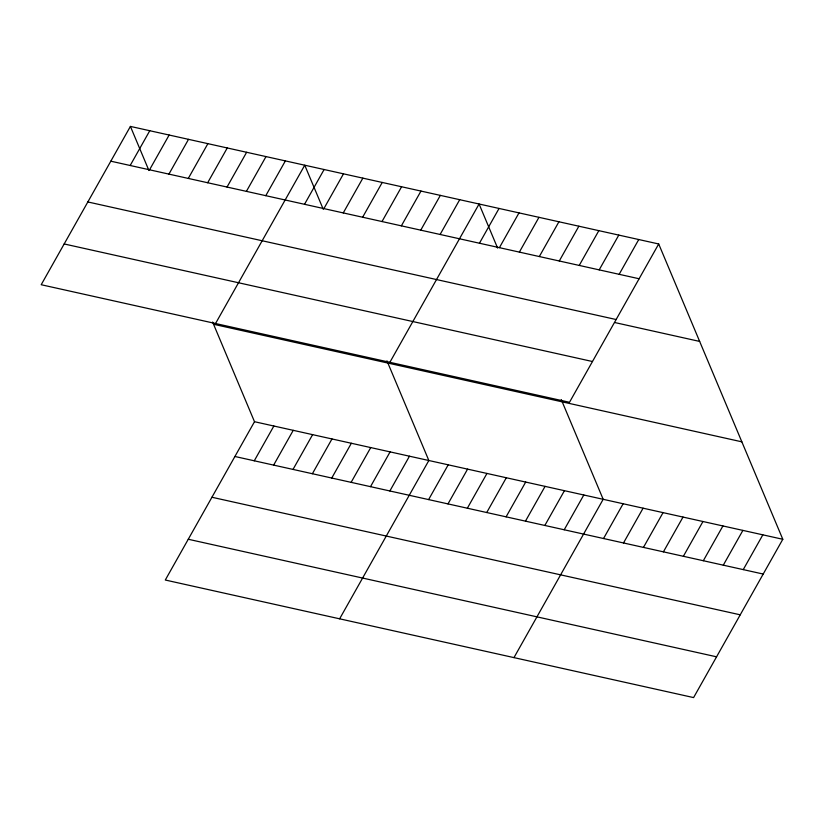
<?xml version="1.0" encoding="UTF-8"?>
<svg xmlns="http://www.w3.org/2000/svg" width="824" height="824" viewBox="0 0 824 824"><rect width="100%" height="100%" fill="white"/><g stroke="black" fill="none" stroke-linecap="round" stroke-linejoin="round"><path stroke-width="1.24" d="M130.408 126.412L41.2 284.723L569.497 402.287L658.706 243.976L130.408 126.412L148.928 170.496M130.182 165.5L149.772 130.717M149.546 169.806L169.147 135.033M168.92 174.122L188.521 139.338M188.294 178.427L207.885 143.654M207.669 182.743L227.259 147.97M227.033 187.048L246.633 152.275M246.407 191.364L265.998 156.591M265.781 195.679L285.372 160.896M215.538 323.523L304.746 165.212L323.266 209.296M304.519 204.3L324.11 169.517M323.894 208.606L343.484 173.833M343.258 212.922L362.859 178.138M362.632 217.227L382.233 182.454M212.623 322.05L254.503 421.713L165.294 580.024L693.592 697.588L782.8 539.277L658.706 243.976M382.006 221.543L401.597 186.76M254.276 460.801L273.867 426.018M401.37 225.848L420.971 191.075M273.64 465.107L293.241 430.334M420.745 230.164L440.346 195.381M293.014 469.423L312.615 434.639M440.119 234.469L459.71 199.696M312.389 473.728L331.979 438.955M389.876 362.313L479.084 204.002L497.614 248.086M331.753 478.044L351.354 443.261M479.444 243.224L499.045 208.451M351.127 482.349L370.728 447.576M499.406 247.663L518.996 212.891M370.501 486.665L390.092 451.882M519.367 252.103L538.958 217.33M389.865 490.97L409.466 456.197M539.318 256.552L558.919 221.769M339.632 618.814L428.841 460.503L386.961 360.85M559.28 260.992L578.87 226.209M428.614 499.591L448.204 464.818M579.241 265.431L598.832 230.658M447.988 503.907L467.579 469.124M599.192 269.87L618.793 235.097M467.352 508.212L486.953 473.44M619.154 274.32L638.744 239.537M486.727 512.528L506.317 477.745M506.101 516.833L525.691 482.061M525.465 521.149L545.066 486.376M544.839 525.454L564.44 490.682M564.213 529.77L583.804 494.997M513.97 657.614L603.178 499.303L561.299 399.65M603.539 538.525L623.14 503.742M623.5 542.965L643.091 508.192M643.451 547.404L663.052 512.631M663.413 551.843L683.014 517.07M683.374 556.293L702.965 521.51M703.325 560.732L722.926 525.949M723.287 565.171L742.888 530.399M743.248 569.611L762.839 534.838M110.807 161.185L639.115 278.759M87.838 201.952L616.136 319.527M614.838 322.555L699.658 341.424M64.169 243.956L592.477 361.52M213.55 324.265L741.847 441.829M254.503 421.713L782.8 539.277M234.902 456.486L763.199 574.05M211.933 497.253L740.23 614.817M188.263 539.256L716.571 656.821"/></g></svg>
